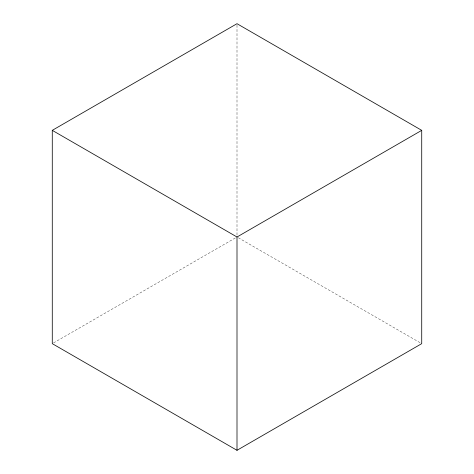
<?xml version="1.0" encoding="UTF-8"?>
<svg xmlns="http://www.w3.org/2000/svg" width="474" height="474" viewBox="0 0 474 474"><rect width="100%" height="100%" fill="white"/><g stroke="black" fill="none" stroke-linecap="round" stroke-linejoin="round"><path stroke-width="0.36" stroke-dasharray="2.37 1.78" d="M53.556 342.915L235.72 237.741M238.28 237.741L420.444 342.915M237 25.175L237 235.525"/><path stroke-width="0.71" d="M52.276 130.35L237 23.7L421.724 130.35L421.724 343.65L237 450.3L52.276 343.65L52.276 130.35L237 237L421.724 130.35M237 237L237 450.3"/></g></svg>
